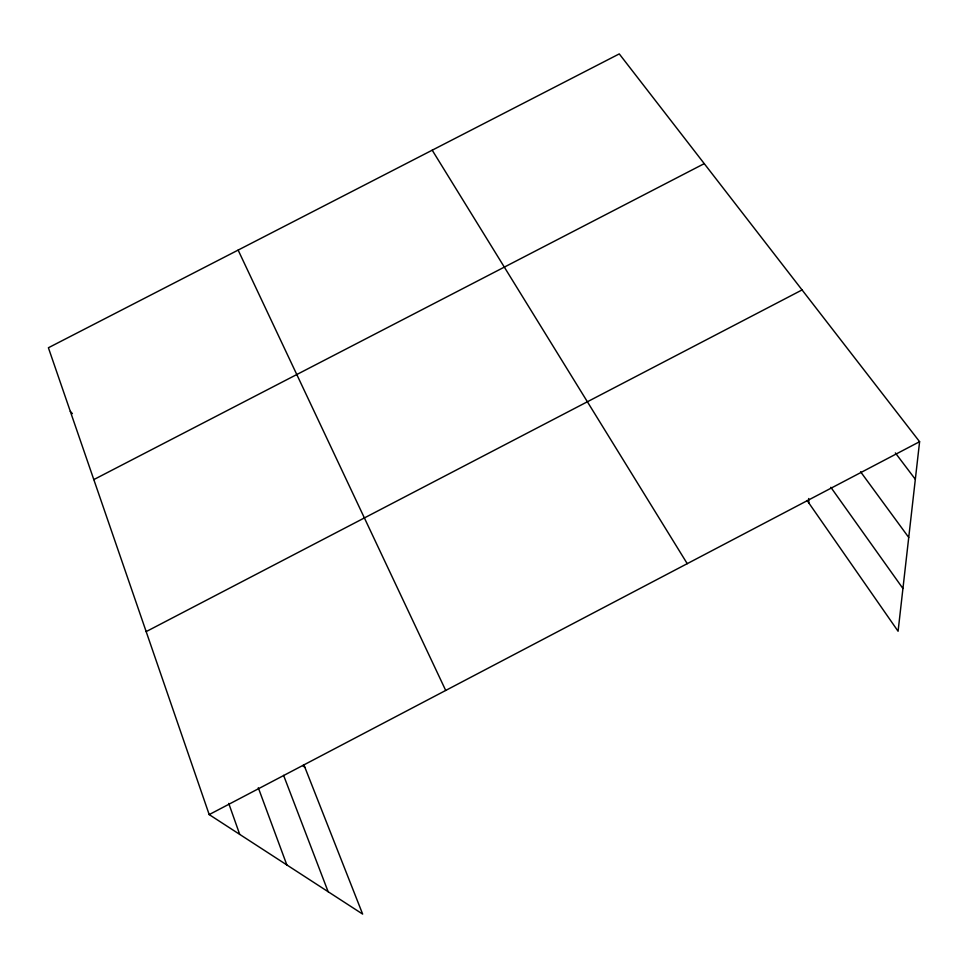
<?xml version="1.0" encoding="UTF-8"?>
<svg xmlns="http://www.w3.org/2000/svg" width="968" height="968" viewBox="0 0 968 968"><rect width="100%" height="100%" fill="white"/><g stroke="black" fill="none" stroke-linecap="round" stroke-linejoin="round"><path stroke-width="1.45" d="M303.855 764.708L362.649 914.095L209.197 814.596L48.4 347.754L619.266 53.905L919.6 441.698L898.086 631.245L807.094 500.468M209.197 814.596L919.6 441.698M146.168 631.608L802.061 289.94M93.811 479.596L704.244 163.64M302.669 765.531L304.932 767.467M70.325 411.412L72.406 413.614M895.352 452.927L915.329 479.305M860.588 471.779L908.734 537.458M830.834 487.291L902.938 588.508M432.212 150.197L687.244 563.666M238.128 250.095L445.716 690.45M283.588 775.356L328.14 891.722M258.299 787.758L286.843 864.944M228.738 803.416L239.713 834.392M808.679 498.52L808.812 502.949"/></g></svg>
